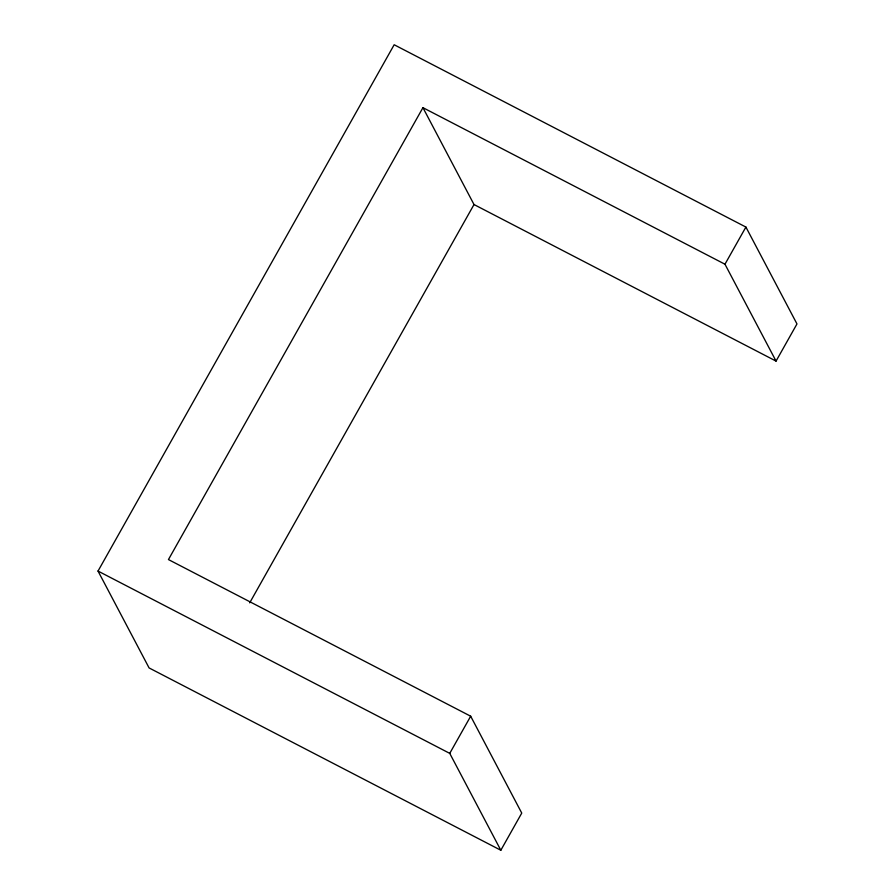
<?xml version="1.0" encoding="UTF-8"?>
<svg xmlns="http://www.w3.org/2000/svg" width="895" height="895" viewBox="0 0 895 895"><rect width="100%" height="100%" fill="white"/><g stroke="black" fill="none" stroke-linecap="round" stroke-linejoin="round"><path stroke-width="1.34" d="M98.025 571.066L394.169 44.75L745.904 227.061L796.975 323.934L776.054 361.099L474.014 204.541L422.943 107.668L168.45 559.565L470.68 716.213L521.751 813.085L500.831 850.25L149.096 667.938L98.025 571.066L449.749 753.377L500.831 850.25M249.705 602.838L474.014 204.541M776.054 361.099L724.972 264.226L745.904 227.061M449.749 753.377L470.68 716.213M422.943 107.668L724.972 264.226"/></g></svg>
